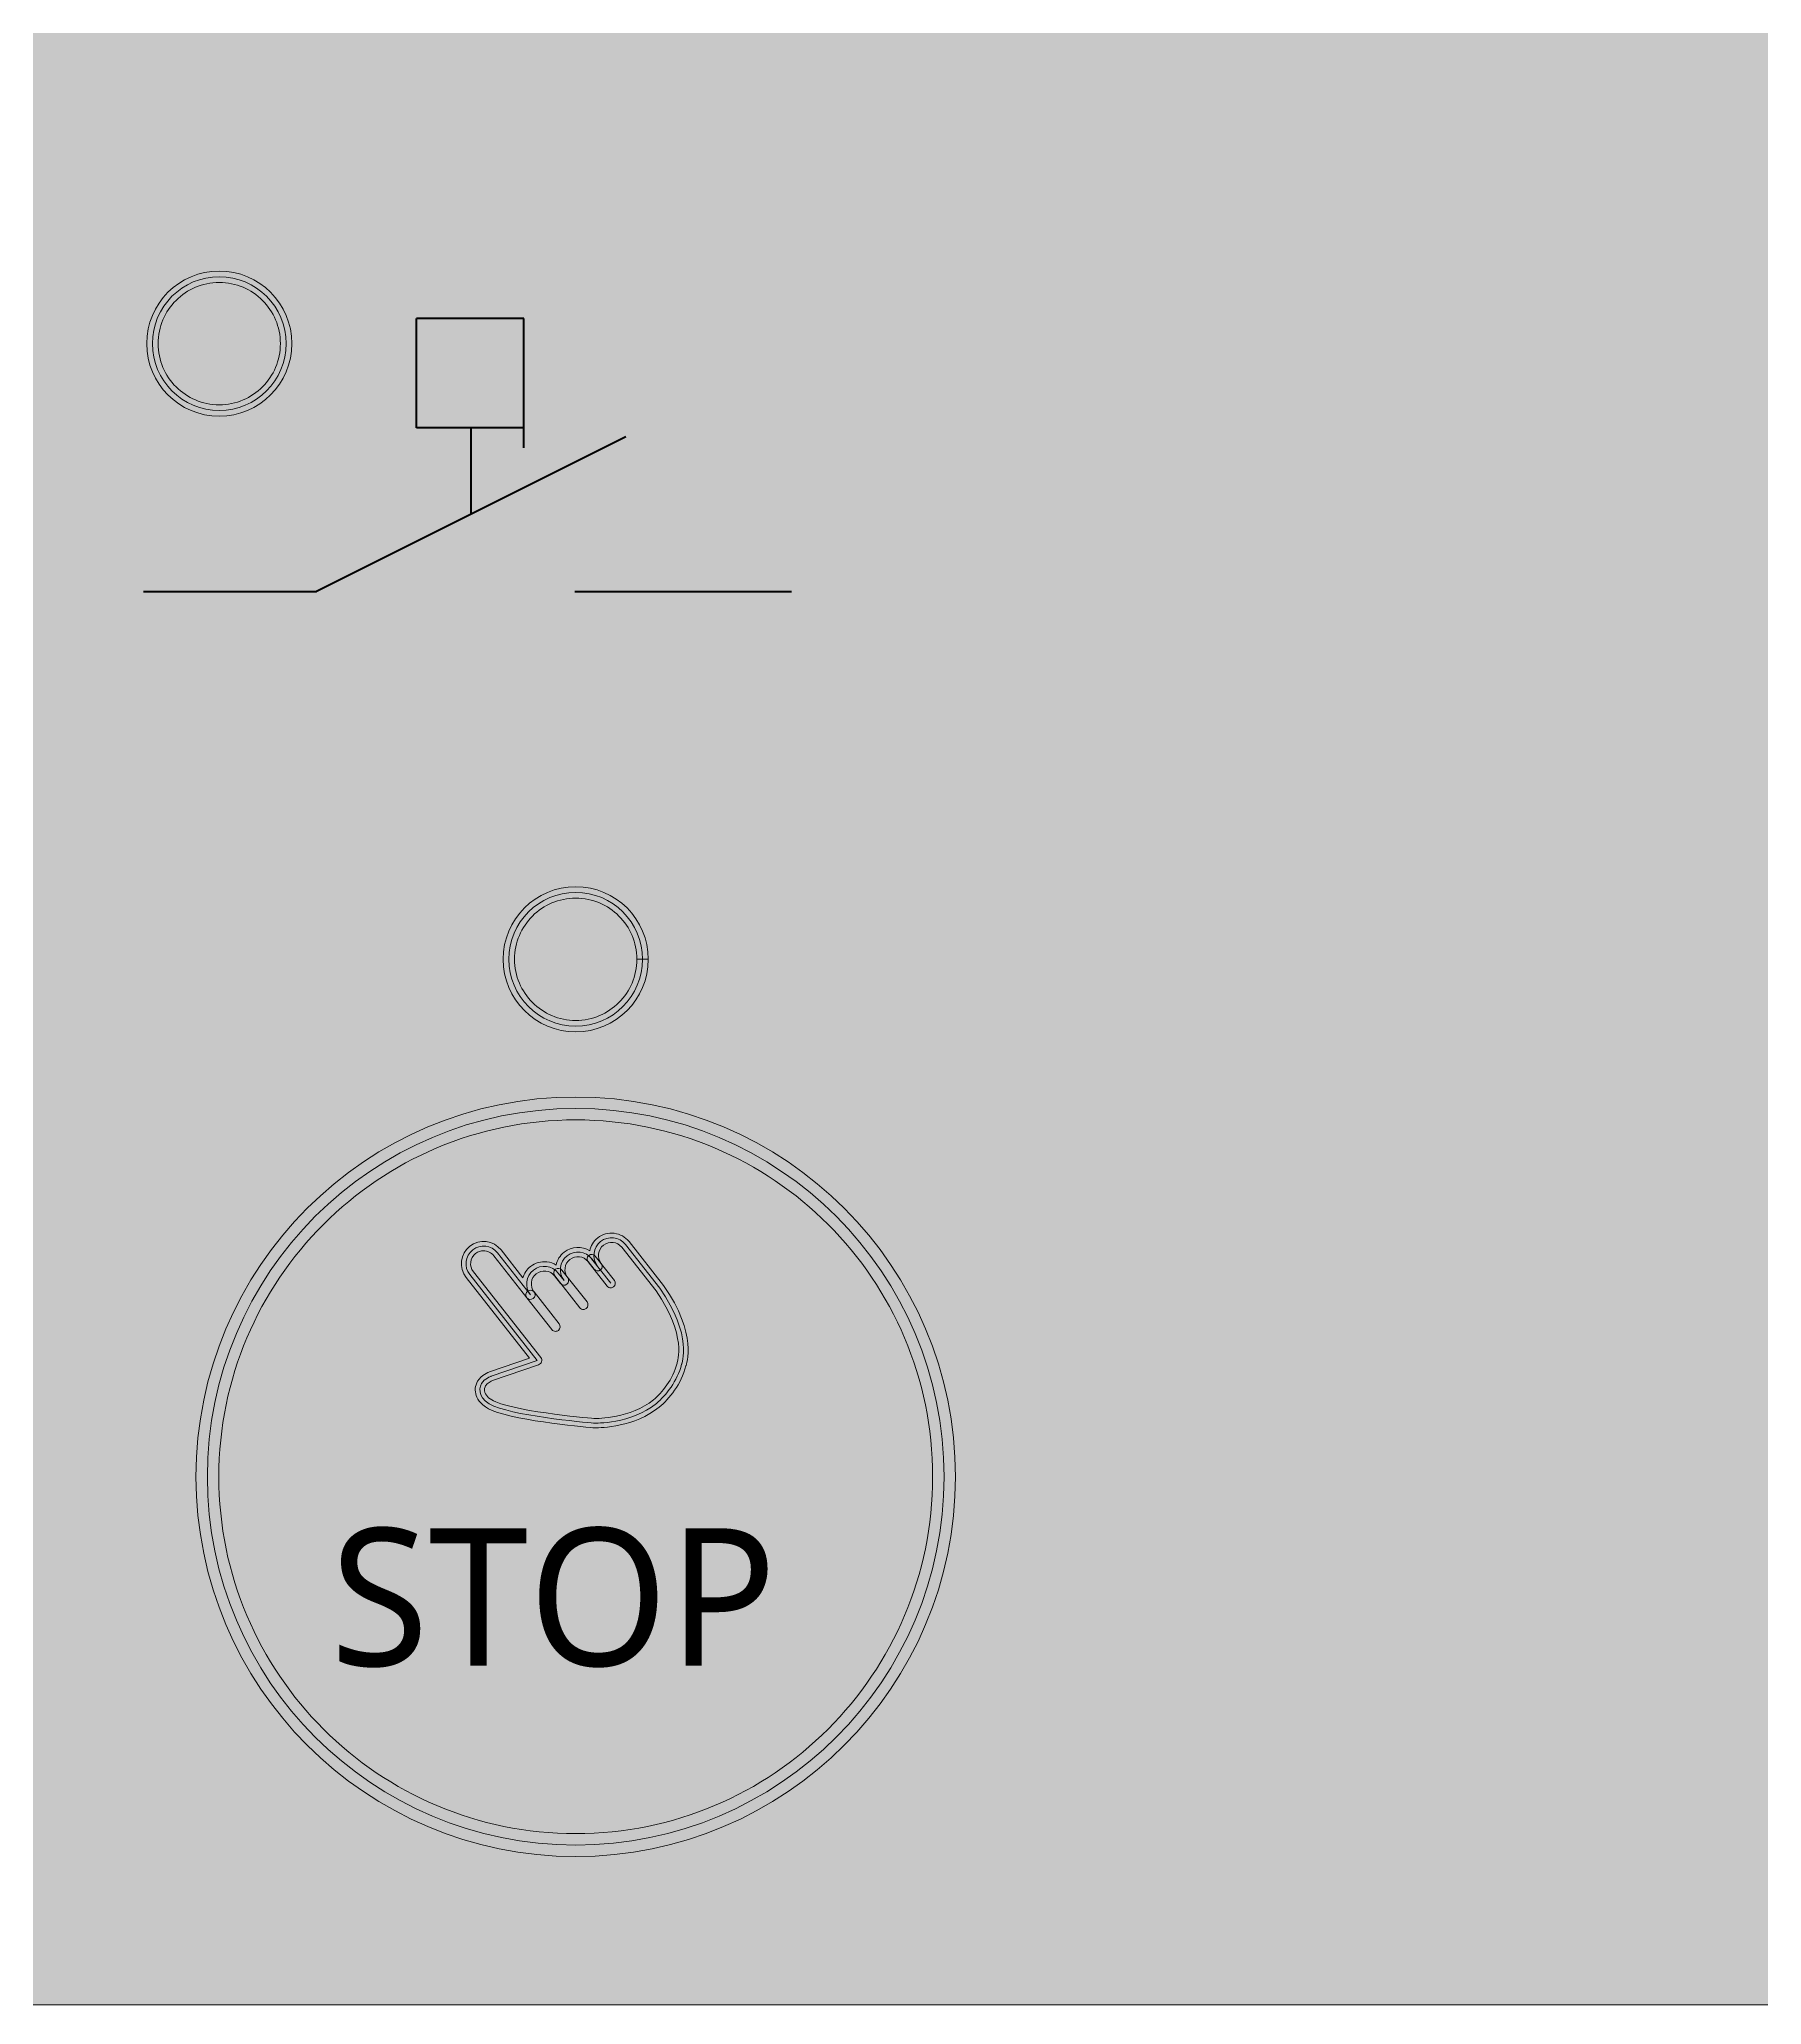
# Model space of a CAD drawing. Header units: millimetres. Extents: x -27 to 294, y 105 to 354.
# Drawn here: x 80.3 to 133.4, y 150.9 to 211.6 of the extents above; entities that cross this region are included whole.
import ezdxf

# ---------------------------------------------------------------- set-up
doc = ezdxf.new("R2010")
doc.units = ezdxf.units.MM
doc.header["$MEASUREMENT"] = 0
doc.layers.add('CEA-SMART REV3', color=7, linetype='Continuous', lineweight=0)

# ---------------------------------------------------------------- blocks, each defined once
blk = doc.blocks.new('Block_6')
at = {"layer": 'CEA-SMART REV3', "true_color": 0x1d1d1b, "transparency": 33554687}
h = blk.add_hatch(color=250, dxfattribs=at)
h.dxf.hatch_style = 2
edge = h.paths.add_edge_path()
edge.add_spline(control_points=[(98.902, 183.169), (98.902, 183.169), (98.726, 183.169), (98.726, 183.169), (98.726, 182.647), (98.515, 182.177), (98.173, 181.834), (97.831, 181.493), (97.361, 181.281), (96.839, 181.281), (96.317, 181.281), (95.847, 181.493), (95.505, 181.834), (95.163, 182.177), (94.952, 182.647), (94.952, 183.169), (94.952, 183.69), (95.163, 184.161), (95.505, 184.503), (95.847, 184.845), (96.317, 185.055), (96.839, 185.055), (97.361, 185.055), (97.831, 184.845), (98.173, 184.503), (98.515, 184.161), (98.726, 183.69), (98.726, 183.169), (98.726, 183.169), (98.902, 183.169), (98.902, 183.169), (98.902, 183.169), (99.079, 183.169), (99.079, 183.169), (99.079, 184.405), (98.076, 185.408), (96.839, 185.408), (95.602, 185.408), (94.6, 184.405), (94.6, 183.169), (94.6, 181.932), (95.602, 180.929), (96.839, 180.929), (98.076, 180.929), (99.079, 181.932), (99.079, 183.169), (99.079, 183.169), (98.902, 183.169), (98.902, 183.169), (98.902, 183.169), (98.902, 183.169), (98.902, 183.169)], knot_values=[0, 0, 0, 0, 1, 1, 1, 2, 2, 2, 3, 3, 3, 4, 4, 4, 5, 5, 5, 6, 6, 6, 7, 7, 7, 8, 8, 8, 9, 9, 9, 10, 10, 10, 11, 11, 11, 12, 12, 12, 13, 13, 13, 14, 14, 14, 15, 15, 15, 16, 16, 16, 17, 17, 17, 17], degree=3, periodic=0)
at = {"layer": 'CEA-SMART REV3', "true_color": 0x3abff0, "transparency": 33554687}
h = blk.add_hatch(color=133, dxfattribs=at)
h.dxf.hatch_style = 2
edge = h.paths.add_edge_path()
edge.add_spline(control_points=[(98.902, 183.169), (98.902, 182.029), (97.979, 181.105), (96.839, 181.105), (95.7, 181.105), (94.776, 182.029), (94.776, 183.169), (94.776, 184.308), (95.7, 185.232), (96.839, 185.232), (97.979, 185.232), (98.902, 184.308), (98.902, 183.169), (98.902, 183.169), (98.902, 183.169), (98.902, 183.169)], knot_values=[0, 0, 0, 0, 1, 1, 1, 2, 2, 2, 3, 3, 3, 4, 4, 4, 5, 5, 5, 5], degree=3, periodic=0)
at = {"layer": 'CEA-SMART REV3'}
for points, knots in [([(98.902, 183.169), (98.902, 183.169), (98.726, 183.169), (98.726, 183.169), (98.726, 182.647), (98.515, 182.177), (98.173, 181.834), (97.831, 181.493), (97.361, 181.281), (96.839, 181.281), (96.317, 181.281), (95.847, 181.493), (95.505, 181.834), (95.163, 182.177), (94.952, 182.647), (94.952, 183.169), (94.952, 183.69), (95.163, 184.161), (95.505, 184.503), (95.847, 184.845), (96.317, 185.055), (96.839, 185.055), (97.361, 185.055), (97.831, 184.845), (98.173, 184.503), (98.515, 184.161), (98.726, 183.69), (98.726, 183.169), (98.726, 183.169), (98.902, 183.169), (98.902, 183.169), (98.902, 183.169), (99.079, 183.169), (99.079, 183.169), (99.079, 184.405), (98.076, 185.408), (96.839, 185.408), (95.602, 185.408), (94.6, 184.405), (94.6, 183.169), (94.6, 181.932), (95.602, 180.929), (96.839, 180.929), (98.076, 180.929), (99.079, 181.932), (99.079, 183.169), (99.079, 183.169), (98.902, 183.169), (98.902, 183.169), (98.902, 183.169), (98.902, 183.169), (98.902, 183.169)], [0, 0, 0, 0, 1, 1, 1, 2, 2, 2, 3, 3, 3, 4, 4, 4, 5, 5, 5, 6, 6, 6, 7, 7, 7, 8, 8, 8, 9, 9, 9, 10, 10, 10, 11, 11, 11, 12, 12, 12, 13, 13, 13, 14, 14, 14, 15, 15, 15, 16, 16, 16, 17, 17, 17, 17]), ([(98.902, 183.169), (98.902, 182.029), (97.979, 181.105), (96.839, 181.105), (95.7, 181.105), (94.776, 182.029), (94.776, 183.169), (94.776, 184.308), (95.7, 185.232), (96.839, 185.232), (97.979, 185.232), (98.902, 184.308), (98.902, 183.169), (98.902, 183.169), (98.902, 183.169), (98.902, 183.169)], [0, 0, 0, 0, 1, 1, 1, 2, 2, 2, 3, 3, 3, 4, 4, 4, 5, 5, 5, 5])]:
    blk.add_open_spline(points, degree=3, knots=knots, dxfattribs=at)
blk = doc.blocks.new('Block_11')
at = {"layer": 'CEA-SMART REV3', "true_color": 0x1d1d1b, "transparency": 33554687}
h = blk.add_hatch(color=250, dxfattribs=at)
h.dxf.hatch_style = 2
edge = h.paths.add_edge_path()
edge.add_spline(control_points=[(87.726, 202.168), (87.726, 202.689), (87.515, 203.16), (87.173, 203.502), (86.831, 203.843), (86.36, 204.055), (85.839, 204.055), (85.317, 204.055), (84.847, 203.843), (84.505, 203.502), (84.163, 203.16), (83.952, 202.689), (83.952, 202.168), (83.952, 201.646), (84.163, 201.175), (84.505, 200.833), (84.847, 200.491), (85.317, 200.28), (85.839, 200.28), (86.36, 200.28), (86.831, 200.491), (87.173, 200.833), (87.515, 201.175), (87.726, 201.646), (87.726, 202.168), (87.726, 202.168), (87.726, 202.168), (87.726, 202.168)], knot_values=[0, 0, 0, 0, 1, 1, 1, 2, 2, 2, 3, 3, 3, 4, 4, 4, 5, 5, 5, 6, 6, 6, 7, 7, 7, 8, 8, 8, 9, 9, 9, 9], degree=3, periodic=0)
edge = h.paths.add_edge_path()
edge.add_spline(control_points=[(88.079, 202.168), (88.079, 200.93), (87.076, 199.928), (85.839, 199.928), (84.602, 199.928), (83.6, 200.93), (83.6, 202.168), (83.6, 203.404), (84.602, 204.407), (85.839, 204.407), (87.076, 204.407), (88.079, 203.404), (88.079, 202.168), (88.079, 202.168), (88.079, 202.168), (88.079, 202.168)], knot_values=[0, 0, 0, 0, 1, 1, 1, 2, 2, 2, 3, 3, 3, 4, 4, 4, 5, 5, 5, 5], degree=3, periodic=0)
at = {"layer": 'CEA-SMART REV3', "true_color": 0x3abff0, "transparency": 33554687}
h = blk.add_hatch(color=133, dxfattribs=at)
h.dxf.hatch_style = 2
edge = h.paths.add_edge_path()
edge.add_spline(control_points=[(87.902, 202.168), (87.902, 201.028), (86.979, 200.104), (85.839, 200.104), (84.7, 200.104), (83.776, 201.028), (83.776, 202.168), (83.776, 203.307), (84.7, 204.231), (85.839, 204.231), (86.979, 204.231), (87.902, 203.307), (87.902, 202.168), (87.902, 202.168), (87.902, 202.168), (87.902, 202.168)], knot_values=[0, 0, 0, 0, 1, 1, 1, 2, 2, 2, 3, 3, 3, 4, 4, 4, 5, 5, 5, 5], degree=3, periodic=0)
at = {"layer": 'CEA-SMART REV3'}
for points, knots in [([(88.079, 202.168), (88.079, 200.93), (87.076, 199.928), (85.839, 199.928), (84.602, 199.928), (83.6, 200.93), (83.6, 202.168), (83.6, 203.404), (84.602, 204.407), (85.839, 204.407), (87.076, 204.407), (88.079, 203.404), (88.079, 202.168), (88.079, 202.168), (88.079, 202.168), (88.079, 202.168)], [0, 0, 0, 0, 1, 1, 1, 2, 2, 2, 3, 3, 3, 4, 4, 4, 5, 5, 5, 5]), ([(87.902, 202.168), (87.902, 201.028), (86.979, 200.104), (85.839, 200.104), (84.7, 200.104), (83.776, 201.028), (83.776, 202.168), (83.776, 203.307), (84.7, 204.231), (85.839, 204.231), (86.979, 204.231), (87.902, 203.307), (87.902, 202.168), (87.902, 202.168), (87.902, 202.168), (87.902, 202.168)], [0, 0, 0, 0, 1, 1, 1, 2, 2, 2, 3, 3, 3, 4, 4, 4, 5, 5, 5, 5]), ([(87.726, 202.168), (87.726, 202.689), (87.515, 203.16), (87.173, 203.502), (86.831, 203.843), (86.36, 204.055), (85.839, 204.055), (85.317, 204.055), (84.847, 203.843), (84.505, 203.502), (84.163, 203.16), (83.952, 202.689), (83.952, 202.168), (83.952, 201.646), (84.163, 201.175), (84.505, 200.833), (84.847, 200.491), (85.317, 200.28), (85.839, 200.28), (86.36, 200.28), (86.831, 200.491), (87.173, 200.833), (87.515, 201.175), (87.726, 201.646), (87.726, 202.168), (87.726, 202.168), (87.726, 202.168), (87.726, 202.168)], [0, 0, 0, 0, 1, 1, 1, 2, 2, 2, 3, 3, 3, 4, 4, 4, 5, 5, 5, 6, 6, 6, 7, 7, 7, 8, 8, 8, 9, 9, 9, 9])]:
    blk.add_open_spline(points, degree=3, knots=knots, dxfattribs=at)
blk = doc.blocks.new('Block_13')
at = {"layer": 'CEA-SMART REV3', "true_color": 0xeb5d0b, "transparency": 33554687}
h = blk.add_hatch(color=32, dxfattribs=at)
h.dxf.hatch_style = 2
edge = h.paths.add_edge_path()
edge.add_spline(control_points=[(96.839, 178.212), (93.797, 178.212), (91.046, 176.98), (89.052, 174.986), (87.059, 172.992), (85.827, 170.241), (85.826, 167.199), (85.827, 164.157), (87.059, 161.406), (89.052, 159.412), (91.046, 157.418), (93.797, 156.186), (96.839, 156.186), (99.881, 156.186), (102.632, 157.418), (104.626, 159.412), (106.62, 161.406), (107.852, 164.157), (107.852, 167.199), (107.852, 170.241), (106.62, 172.992), (104.626, 174.986), (102.632, 176.98), (99.881, 178.212), (96.839, 178.212), (96.839, 178.212), (96.839, 178.212), (96.839, 178.212)], knot_values=[0, 0, 0, 0, 1, 1, 1, 2, 2, 2, 3, 3, 3, 4, 4, 4, 5, 5, 5, 6, 6, 6, 7, 7, 7, 8, 8, 8, 9, 9, 9, 9], degree=3, periodic=0)
edge = h.paths.add_edge_path()
edge.add_spline(control_points=[(96.839, 178.918), (103.311, 178.917), (108.557, 173.671), (108.558, 167.199), (108.557, 160.727), (103.311, 155.481), (96.839, 155.48), (90.367, 155.481), (85.121, 160.727), (85.121, 167.199), (85.121, 173.671), (90.367, 178.917), (96.839, 178.918), (96.839, 178.918), (96.839, 178.918), (96.839, 178.918)], knot_values=[0, 0, 0, 0, 1, 1, 1, 2, 2, 2, 3, 3, 3, 4, 4, 4, 5, 5, 5, 5], degree=3, periodic=0)
at = {"layer": 'CEA-SMART REV3', "true_color": 0x1d252c, "transparency": 33554687}
h = blk.add_hatch(color=250, dxfattribs=at)
h.dxf.hatch_style = 2
edge = h.paths.add_edge_path()
edge.add_spline(control_points=[(96.839, 178.565), (103.116, 178.565), (108.205, 173.476), (108.205, 167.199), (108.205, 160.922), (103.116, 155.833), (96.839, 155.833), (90.562, 155.833), (85.473, 160.922), (85.473, 167.199), (85.473, 173.476), (90.562, 178.565), (96.839, 178.565), (96.839, 178.565), (96.839, 178.565), (96.839, 178.565)], knot_values=[0, 0, 0, 0, 1, 1, 1, 2, 2, 2, 3, 3, 3, 4, 4, 4, 5, 5, 5, 5], degree=3, periodic=0)
at = {"layer": 'CEA-SMART REV3', "color": 32, "lineweight": 18, "true_color": 0xeb5d0b}
for points, knots in [([(96.839, 178.918), (103.311, 178.917), (108.557, 173.671), (108.558, 167.199), (108.557, 160.727), (103.311, 155.481), (96.839, 155.48), (90.367, 155.481), (85.121, 160.727), (85.121, 167.199), (85.121, 173.671), (90.367, 178.917), (96.839, 178.918), (96.839, 178.918), (96.839, 178.918), (96.839, 178.918)], [0, 0, 0, 0, 1, 1, 1, 2, 2, 2, 3, 3, 3, 4, 4, 4, 5, 5, 5, 5]), ([(96.839, 178.212), (93.797, 178.212), (91.046, 176.98), (89.052, 174.986), (87.059, 172.992), (85.827, 170.241), (85.826, 167.199), (85.827, 164.157), (87.059, 161.406), (89.052, 159.412), (91.046, 157.418), (93.797, 156.186), (96.839, 156.186), (99.881, 156.186), (102.632, 157.418), (104.626, 159.412), (106.62, 161.406), (107.852, 164.157), (107.852, 167.199), (107.852, 170.241), (106.62, 172.992), (104.626, 174.986), (102.632, 176.98), (99.881, 178.212), (96.839, 178.212), (96.839, 178.212), (96.839, 178.212), (96.839, 178.212)], [0, 0, 0, 0, 1, 1, 1, 2, 2, 2, 3, 3, 3, 4, 4, 4, 5, 5, 5, 6, 6, 6, 7, 7, 7, 8, 8, 8, 9, 9, 9, 9])]:
    blk.add_open_spline(points, degree=3, knots=knots, dxfattribs=at)
at = {"layer": 'CEA-SMART REV3', "color": 142, "lineweight": 18, "true_color": 0x0084ca}
blk.add_open_spline([(96.839, 178.565), (103.116, 178.565), (108.205, 173.476), (108.205, 167.199), (108.205, 160.922), (103.116, 155.833), (96.839, 155.833), (90.562, 155.833), (85.473, 160.922), (85.473, 167.199), (85.473, 173.476), (90.562, 178.565), (96.839, 178.565), (96.839, 178.565), (96.839, 178.565), (96.839, 178.565)], degree=3, knots=[0, 0, 0, 0, 1, 1, 1, 2, 2, 2, 3, 3, 3, 4, 4, 4, 5, 5, 5, 5], dxfattribs=at)
blk = doc.blocks.new('Block_18')
at = {"layer": 'CEA-SMART REV3', "color": 9, "lineweight": 53, "true_color": 0xc8c8c8}
for p, q in [((91.925, 199.572), (91.925, 202.943)), ((95.24, 202.942), (91.925, 202.942)), ((95.24, 198.954), (95.24, 202.942)), ((95.24, 199.572), (91.925, 199.572)), ((93.61, 196.931), (93.61, 199.572)), ((98.386, 199.291), (88.835, 194.516)), ((83.498, 194.516), (88.835, 194.516)), ((96.812, 194.516), (103.498, 194.516))]:
    blk.add_line(p, q, dxfattribs=at)
blk = doc.blocks.new('Block_36')
at = {"layer": 'CEA-SMART REV3', "true_color": 0x000000, "transparency": 33554687}
h = blk.add_hatch(color=18, dxfattribs=at)
h.dxf.hatch_style = 2
edge = h.paths.add_edge_path()
edge.add_spline(control_points=[(93.995, 174.173), (93.908, 174.173), (93.821, 174.145), (93.748, 174.088), (93.664, 174.022), (93.611, 173.927), (93.598, 173.82), (93.585, 173.713), (93.615, 173.608), (93.68, 173.524), (93.68, 173.524), (95.76, 170.879), (95.76, 170.879), (95.789, 170.842), (95.798, 170.794), (95.785, 170.75), (95.772, 170.706), (95.738, 170.67), (95.695, 170.655), (95.695, 170.655), (94.273, 170.165), (94.273, 170.165), (94.232, 170.15), (94.108, 170.09), (94.059, 170.005), (94.038, 169.967), (94.006, 169.89), (94.038, 169.796), (94.076, 169.684), (94.192, 169.585), (94.371, 169.51), (95.141, 169.189), (97.406, 168.996), (97.428, 168.994), (97.429, 168.994), (97.43, 168.994), (97.432, 168.994), (97.501, 168.994), (98.537, 169), (99.239, 169.572), (99.506, 169.79), (99.837, 170.202), (99.968, 170.706), (99.977, 170.731), (100.279, 171.572), (99.318, 172.932), (99.318, 172.932), (98.259, 174.279), (98.259, 174.279), (98.123, 174.453), (97.869, 174.483), (97.696, 174.346), (97.522, 174.209), (97.492, 173.957), (97.628, 173.784), (97.628, 173.784), (97.628, 173.783), (97.628, 173.783), (97.677, 173.721), (97.666, 173.631), (97.605, 173.582), (97.543, 173.534), (97.453, 173.544), (97.404, 173.606), (97.404, 173.606), (97.404, 173.606), (97.404, 173.606), (97.404, 173.606), (97.222, 173.838), (97.222, 173.838), (97.085, 174.011), (96.832, 174.043), (96.659, 173.905), (96.575, 173.84), (96.522, 173.744), (96.509, 173.638), (96.496, 173.531), (96.525, 173.426), (96.592, 173.342), (96.64, 173.28), (96.629, 173.19), (96.568, 173.142), (96.506, 173.093), (96.416, 173.104), (96.367, 173.165), (96.367, 173.165), (96.185, 173.397), (96.185, 173.397), (96.119, 173.481), (96.024, 173.534), (95.917, 173.546), (95.813, 173.56), (95.706, 173.53), (95.622, 173.464), (95.448, 173.328), (95.417, 173.075), (95.554, 172.9), (95.603, 172.839), (95.592, 172.749), (95.53, 172.7), (95.468, 172.652), (95.378, 172.662), (95.33, 172.724), (95.33, 172.724), (95.33, 172.725), (95.33, 172.725), (95.33, 172.725), (95.33, 172.725), (95.33, 172.725), (95.33, 172.725), (94.311, 174.021), (94.311, 174.021), (94.232, 174.121), (94.114, 174.173), (93.995, 174.173)], knot_values=[0, 0, 0, 0, 1, 1, 1, 2, 2, 2, 3, 3, 3, 4, 4, 4, 5, 5, 5, 6, 6, 6, 7, 7, 7, 8, 8, 8, 9, 9, 9, 10, 10, 10, 11, 11, 11, 12, 12, 12, 13, 13, 13, 14, 14, 14, 15, 15, 15, 16, 16, 16, 17, 17, 17, 18, 18, 18, 19, 19, 19, 20, 20, 20, 21, 21, 21, 22, 22, 22, 23, 23, 23, 24, 24, 24, 25, 25, 25, 26, 26, 26, 27, 27, 27, 28, 28, 28, 29, 29, 29, 30, 30, 30, 31, 31, 31, 32, 32, 32, 33, 33, 33, 34, 34, 34, 35, 35, 35, 36, 36, 36, 37, 37, 37, 38, 38, 38, 38], degree=3, periodic=0)
edge = h.paths.add_edge_path()
edge.add_spline(control_points=[(97.437, 168.709), (97.425, 168.709), (97.417, 168.709), (97.414, 168.709), (97.31, 168.717), (95.072, 168.908), (94.262, 169.246), (93.936, 169.383), (93.813, 169.57), (93.768, 169.704), (93.717, 169.852), (93.733, 170.009), (93.811, 170.146), (93.92, 170.338), (94.153, 170.425), (94.179, 170.434), (94.179, 170.434), (95.412, 170.86), (95.412, 170.86), (95.412, 170.86), (93.456, 173.348), (93.456, 173.348), (93.222, 173.646), (93.273, 174.078), (93.571, 174.313), (93.869, 174.547), (94.301, 174.495), (94.535, 174.197), (94.535, 174.197), (95.21, 173.339), (95.21, 173.339), (95.249, 173.477), (95.331, 173.598), (95.446, 173.689), (95.589, 173.802), (95.768, 173.852), (95.951, 173.83), (96.054, 173.818), (96.15, 173.783), (96.235, 173.73), (96.268, 173.889), (96.354, 174.029), (96.482, 174.13), (96.717, 174.314), (97.034, 174.321), (97.272, 174.172), (97.304, 174.324), (97.387, 174.467), (97.519, 174.571), (97.663, 174.683), (97.842, 174.735), (98.025, 174.712), (98.208, 174.69), (98.37, 174.599), (98.484, 174.455), (98.484, 174.455), (99.545, 173.105), (99.545, 173.105), (99.546, 173.103), (99.548, 173.101), (99.549, 173.1), (100.611, 171.6), (100.255, 170.657), (100.239, 170.618), (100.097, 170.063), (99.721, 169.597), (99.419, 169.351), (98.665, 168.736), (97.614, 168.709), (97.437, 168.709)], knot_values=[0, 0, 0, 0, 1, 1, 1, 2, 2, 2, 3, 3, 3, 4, 4, 4, 5, 5, 5, 6, 6, 6, 7, 7, 7, 8, 8, 8, 9, 9, 9, 10, 10, 10, 11, 11, 11, 12, 12, 12, 13, 13, 13, 14, 14, 14, 15, 15, 15, 16, 16, 16, 17, 17, 17, 18, 18, 18, 19, 19, 19, 20, 20, 20, 21, 21, 21, 22, 22, 22, 23, 23, 23, 23], degree=3, periodic=0)
at = {"layer": 'CEA-SMART REV3', "true_color": 0xc8c8c8, "transparency": 33554687}
h = blk.add_hatch(color=9, dxfattribs=at)
h.dxf.hatch_style = 2
edge = h.paths.add_edge_path()
edge.add_spline(control_points=[(99.433, 173.017), (99.433, 173.017), (98.371, 174.367), (98.371, 174.367), (98.187, 174.602), (97.843, 174.643), (97.608, 174.458), (97.372, 174.274), (97.331, 173.93), (97.516, 173.695), (97.516, 173.695), (97.334, 173.926), (97.334, 173.926), (97.149, 174.161), (96.806, 174.202), (96.571, 174.017), (96.335, 173.833), (96.294, 173.489), (96.479, 173.254), (96.479, 173.254), (96.297, 173.485), (96.297, 173.485), (96.112, 173.72), (95.769, 173.761), (95.533, 173.576), (95.298, 173.392), (95.257, 173.048), (95.442, 172.813), (95.442, 172.813), (94.423, 174.109), (94.423, 174.109), (94.238, 174.344), (93.895, 174.385), (93.659, 174.2), (93.659, 174.2), (93.659, 174.2), (93.659, 174.2), (93.424, 174.015), (93.383, 173.671), (93.568, 173.436), (93.568, 173.436), (95.648, 170.791), (95.648, 170.791), (95.648, 170.791), (94.227, 170.3), (94.227, 170.3), (94.227, 170.3), (94.021, 170.227), (93.935, 170.076), (93.822, 169.876), (93.862, 169.568), (94.317, 169.378), (95.116, 169.045), (97.417, 168.852), (97.417, 168.852), (97.417, 168.852), (98.552, 168.828), (99.329, 169.461), (99.631, 169.708), (99.972, 170.153), (100.107, 170.671), (100.107, 170.671), (100.462, 171.563), (99.433, 173.017)], knot_values=[0, 0, 0, 0, 1, 1, 1, 2, 2, 2, 3, 3, 3, 4, 4, 4, 5, 5, 5, 6, 6, 6, 7, 7, 7, 8, 8, 8, 9, 9, 9, 10, 10, 10, 11, 11, 11, 12, 12, 12, 13, 13, 13, 14, 14, 14, 15, 15, 15, 16, 16, 16, 17, 17, 17, 18, 18, 18, 19, 19, 19, 20, 20, 20, 21, 21, 21, 21], degree=3, periodic=0)
at = {"layer": 'CEA-SMART REV3'}
for points, knots in [([(97.437, 168.709), (97.425, 168.709), (97.417, 168.709), (97.414, 168.709), (97.31, 168.717), (95.072, 168.908), (94.262, 169.246), (93.936, 169.383), (93.813, 169.57), (93.768, 169.704), (93.717, 169.852), (93.733, 170.009), (93.811, 170.146), (93.92, 170.338), (94.153, 170.425), (94.179, 170.434), (94.179, 170.434), (95.412, 170.86), (95.412, 170.86), (95.412, 170.86), (93.456, 173.348), (93.456, 173.348), (93.222, 173.646), (93.273, 174.078), (93.571, 174.313), (93.869, 174.547), (94.301, 174.495), (94.535, 174.197), (94.535, 174.197), (95.21, 173.339), (95.21, 173.339), (95.249, 173.477), (95.331, 173.598), (95.446, 173.689), (95.589, 173.802), (95.768, 173.852), (95.951, 173.83), (96.054, 173.818), (96.15, 173.783), (96.235, 173.73), (96.268, 173.889), (96.354, 174.029), (96.482, 174.13), (96.717, 174.314), (97.034, 174.321), (97.272, 174.172), (97.304, 174.324), (97.387, 174.467), (97.519, 174.571), (97.663, 174.683), (97.842, 174.735), (98.025, 174.712), (98.208, 174.69), (98.37, 174.599), (98.484, 174.455), (98.484, 174.455), (99.545, 173.105), (99.545, 173.105), (99.546, 173.103), (99.548, 173.101), (99.549, 173.1), (100.611, 171.6), (100.255, 170.657), (100.239, 170.618), (100.097, 170.063), (99.721, 169.597), (99.419, 169.351), (98.665, 168.736), (97.614, 168.709), (97.437, 168.709)], [0, 0, 0, 0, 1, 1, 1, 2, 2, 2, 3, 3, 3, 4, 4, 4, 5, 5, 5, 6, 6, 6, 7, 7, 7, 8, 8, 8, 9, 9, 9, 10, 10, 10, 11, 11, 11, 12, 12, 12, 13, 13, 13, 14, 14, 14, 15, 15, 15, 16, 16, 16, 17, 17, 17, 18, 18, 18, 19, 19, 19, 20, 20, 20, 21, 21, 21, 22, 22, 22, 23, 23, 23, 23]), ([(99.433, 173.017), (99.433, 173.017), (98.371, 174.367), (98.371, 174.367), (98.187, 174.602), (97.843, 174.643), (97.608, 174.458), (97.372, 174.274), (97.331, 173.93), (97.516, 173.695), (97.516, 173.695), (97.334, 173.926), (97.334, 173.926), (97.149, 174.161), (96.806, 174.202), (96.571, 174.017), (96.335, 173.833), (96.294, 173.489), (96.479, 173.254), (96.479, 173.254), (96.297, 173.485), (96.297, 173.485), (96.112, 173.72), (95.769, 173.761), (95.533, 173.576), (95.298, 173.392), (95.257, 173.048), (95.442, 172.813), (95.442, 172.813), (94.423, 174.109), (94.423, 174.109), (94.238, 174.344), (93.895, 174.385), (93.659, 174.2), (93.659, 174.2), (93.659, 174.2), (93.659, 174.2), (93.424, 174.015), (93.383, 173.671), (93.568, 173.436), (93.568, 173.436), (95.648, 170.791), (95.648, 170.791), (95.648, 170.791), (94.227, 170.3), (94.227, 170.3), (94.227, 170.3), (94.021, 170.227), (93.935, 170.076), (93.822, 169.876), (93.862, 169.568), (94.317, 169.378), (95.116, 169.045), (97.417, 168.852), (97.417, 168.852), (97.417, 168.852), (98.552, 168.828), (99.329, 169.461), (99.631, 169.708), (99.972, 170.153), (100.107, 170.671), (100.107, 170.671), (100.462, 171.563), (99.433, 173.017)], [0, 0, 0, 0, 1, 1, 1, 2, 2, 2, 3, 3, 3, 4, 4, 4, 5, 5, 5, 6, 6, 6, 7, 7, 7, 8, 8, 8, 9, 9, 9, 10, 10, 10, 11, 11, 11, 12, 12, 12, 13, 13, 13, 14, 14, 14, 15, 15, 15, 16, 16, 16, 17, 17, 17, 18, 18, 18, 19, 19, 19, 20, 20, 20, 21, 21, 21, 21]), ([(93.995, 174.173), (93.908, 174.173), (93.821, 174.145), (93.748, 174.088), (93.664, 174.022), (93.611, 173.927), (93.598, 173.82), (93.585, 173.713), (93.615, 173.608), (93.68, 173.524), (93.68, 173.524), (95.76, 170.879), (95.76, 170.879), (95.789, 170.842), (95.798, 170.794), (95.785, 170.75), (95.772, 170.706), (95.738, 170.67), (95.695, 170.655), (95.695, 170.655), (94.273, 170.165), (94.273, 170.165), (94.232, 170.15), (94.108, 170.09), (94.059, 170.005), (94.038, 169.967), (94.006, 169.89), (94.038, 169.796), (94.076, 169.684), (94.192, 169.585), (94.371, 169.51), (95.141, 169.189), (97.406, 168.996), (97.428, 168.994), (97.429, 168.994), (97.43, 168.994), (97.432, 168.994), (97.501, 168.994), (98.537, 169), (99.239, 169.572), (99.506, 169.79), (99.837, 170.202), (99.968, 170.706), (99.977, 170.731), (100.279, 171.572), (99.318, 172.932), (99.318, 172.932), (98.259, 174.279), (98.259, 174.279), (98.123, 174.453), (97.869, 174.483), (97.696, 174.346), (97.522, 174.209), (97.492, 173.957), (97.628, 173.784), (97.628, 173.784), (97.628, 173.783), (97.628, 173.783), (97.677, 173.721), (97.666, 173.631), (97.605, 173.582), (97.543, 173.534), (97.453, 173.544), (97.404, 173.606), (97.404, 173.606), (97.404, 173.606), (97.404, 173.606), (97.404, 173.606), (97.222, 173.838), (97.222, 173.838), (97.085, 174.011), (96.832, 174.043), (96.659, 173.905), (96.575, 173.84), (96.522, 173.744), (96.509, 173.638), (96.496, 173.531), (96.525, 173.426), (96.592, 173.342), (96.64, 173.28), (96.629, 173.19), (96.568, 173.142), (96.506, 173.093), (96.416, 173.104), (96.367, 173.165), (96.367, 173.165), (96.185, 173.397), (96.185, 173.397), (96.119, 173.481), (96.024, 173.534), (95.917, 173.546), (95.813, 173.56), (95.706, 173.53), (95.622, 173.464), (95.448, 173.328), (95.417, 173.075), (95.554, 172.9), (95.603, 172.839), (95.592, 172.749), (95.53, 172.7), (95.468, 172.652), (95.378, 172.662), (95.33, 172.724), (95.33, 172.724), (95.33, 172.725), (95.33, 172.725), (95.33, 172.725), (95.33, 172.725), (95.33, 172.725), (95.33, 172.725), (94.311, 174.021), (94.311, 174.021), (94.232, 174.121), (94.114, 174.173), (93.995, 174.173)], [0, 0, 0, 0, 1, 1, 1, 2, 2, 2, 3, 3, 3, 4, 4, 4, 5, 5, 5, 6, 6, 6, 7, 7, 7, 8, 8, 8, 9, 9, 9, 10, 10, 10, 11, 11, 11, 12, 12, 12, 13, 13, 13, 14, 14, 14, 15, 15, 15, 16, 16, 16, 17, 17, 17, 18, 18, 18, 19, 19, 19, 20, 20, 20, 21, 21, 21, 22, 22, 22, 23, 23, 23, 24, 24, 24, 25, 25, 25, 26, 26, 26, 27, 27, 27, 28, 28, 28, 29, 29, 29, 30, 30, 30, 31, 31, 31, 32, 32, 32, 33, 33, 33, 34, 34, 34, 35, 35, 35, 36, 36, 36, 37, 37, 37, 38, 38, 38, 38])]:
    blk.add_open_spline(points, degree=3, knots=knots, dxfattribs=at)
blk = doc.blocks.new('Block_37')
at = {"layer": 'CEA-SMART REV3', "true_color": 0x000000, "transparency": 33554687}
h = blk.add_hatch(color=18, dxfattribs=at)
h.dxf.hatch_style = 2
edge = h.paths.add_edge_path()
edge.add_spline(control_points=[(97.921, 173.029), (97.88, 173.029), (97.84, 173.048), (97.812, 173.082), (97.812, 173.082), (97.22, 173.836), (97.22, 173.836), (97.172, 173.897), (97.183, 173.984), (97.243, 174.031), (97.304, 174.078), (97.391, 174.068), (97.438, 174.008), (97.438, 174.008), (98.031, 173.255), (98.031, 173.255), (98.078, 173.194), (98.068, 173.107), (98.008, 173.059), (97.982, 173.039), (97.951, 173.029), (97.921, 173.029)], knot_values=[0, 0, 0, 0, 1, 1, 1, 2, 2, 2, 3, 3, 3, 4, 4, 4, 5, 5, 5, 6, 6, 6, 7, 7, 7, 7], degree=3, periodic=0)
at = {"layer": 'CEA-SMART REV3'}
blk.add_line((97.329, 173.922), (97.921, 173.169), dxfattribs=at)
blk.add_open_spline([(97.921, 173.029), (97.88, 173.029), (97.84, 173.048), (97.812, 173.082), (97.812, 173.082), (97.22, 173.836), (97.22, 173.836), (97.172, 173.897), (97.183, 173.984), (97.243, 174.031), (97.304, 174.078), (97.391, 174.068), (97.438, 174.008), (97.438, 174.008), (98.031, 173.255), (98.031, 173.255), (98.078, 173.194), (98.068, 173.107), (98.008, 173.059), (97.982, 173.039), (97.951, 173.029), (97.921, 173.029)], degree=3, knots=[0, 0, 0, 0, 1, 1, 1, 2, 2, 2, 3, 3, 3, 4, 4, 4, 5, 5, 5, 6, 6, 6, 7, 7, 7, 7], dxfattribs=at)
blk = doc.blocks.new('Block_35')
at = {"layer": 'CEA-SMART REV3', "true_color": 0x000000, "transparency": 33554687}
h = blk.add_hatch(color=18, dxfattribs=at)
h.dxf.hatch_style = 2
edge = h.paths.add_edge_path()
edge.add_spline(control_points=[(97.076, 172.362), (97.034, 172.362), (96.992, 172.38), (96.964, 172.416), (96.964, 172.416), (96.19, 173.4), (96.19, 173.4), (96.141, 173.463), (96.152, 173.552), (96.214, 173.601), (96.276, 173.649), (96.366, 173.639), (96.414, 173.577), (96.414, 173.577), (97.189, 172.593), (97.189, 172.593), (97.237, 172.531), (97.226, 172.441), (97.165, 172.392), (97.139, 172.372), (97.107, 172.362), (97.076, 172.362)], knot_values=[0, 0, 0, 0, 1, 1, 1, 2, 2, 2, 3, 3, 3, 4, 4, 4, 5, 5, 5, 6, 6, 6, 7, 7, 7, 7], degree=3, periodic=0)
h = blk.add_hatch(color=18, dxfattribs=at)
h.dxf.hatch_style = 2
edge = h.paths.add_edge_path()
edge.add_spline(control_points=[(96.216, 171.685), (96.174, 171.685), (96.132, 171.704), (96.104, 171.74), (96.104, 171.74), (95.33, 172.724), (95.33, 172.724), (95.281, 172.786), (95.292, 172.876), (95.354, 172.925), (95.415, 172.974), (95.505, 172.963), (95.554, 172.901), (95.554, 172.901), (96.328, 171.917), (96.328, 171.917), (96.377, 171.854), (96.366, 171.765), (96.304, 171.716), (96.278, 171.696), (96.247, 171.685), (96.216, 171.685)], knot_values=[0, 0, 0, 0, 1, 1, 1, 2, 2, 2, 3, 3, 3, 4, 4, 4, 5, 5, 5, 6, 6, 6, 7, 7, 7, 7], degree=3, periodic=0)
at = {"layer": 'CEA-SMART REV3'}
for points in [[(97.076, 172.362), (97.034, 172.362), (96.992, 172.38), (96.964, 172.416), (96.964, 172.416), (96.19, 173.4), (96.19, 173.4), (96.141, 173.463), (96.152, 173.552), (96.214, 173.601), (96.276, 173.649), (96.366, 173.639), (96.414, 173.577), (96.414, 173.577), (97.189, 172.593), (97.189, 172.593), (97.237, 172.531), (97.226, 172.441), (97.165, 172.392), (97.139, 172.372), (97.107, 172.362), (97.076, 172.362)], [(96.216, 171.685), (96.174, 171.685), (96.132, 171.704), (96.104, 171.74), (96.104, 171.74), (95.33, 172.724), (95.33, 172.724), (95.281, 172.786), (95.292, 172.876), (95.354, 172.925), (95.415, 172.974), (95.505, 172.963), (95.554, 172.901), (95.554, 172.901), (96.328, 171.917), (96.328, 171.917), (96.377, 171.854), (96.366, 171.765), (96.304, 171.716), (96.278, 171.696), (96.247, 171.685), (96.216, 171.685)]]:
    blk.add_open_spline(points, degree=3, knots=[0, 0, 0, 0, 1, 1, 1, 2, 2, 2, 3, 3, 3, 4, 4, 4, 5, 5, 5, 6, 6, 6, 7, 7, 7, 7], dxfattribs=at)
for name in ['Block_36', 'Block_37']:
    blk.add_blockref(name, (0, 0), dxfattribs=at)
blk = doc.blocks.new('Block_34')
at = {"layer": 'CEA-SMART REV3'}
blk.add_blockref('Block_35', (0, 0), dxfattribs=at)
at = {"layer": 'CEA-SMART REV3', "insert": (89.264, 161.306), "char_height": 0.2, "attachment_point": 7}
blk.add_mtext('\\C9;\\c13158600;\\FRoboto Medium|b0|i0|c1;\\H4.246033;\\W1.000000;STOP', dxfattribs=at)

msp = doc.modelspace()

# ---------------------------------------------------------------- hatches: boundary and pattern name
at = {"layer": 'CEA-SMART REV3', "true_color": 0x1d252c, "transparency": 33554687}
h = msp.add_hatch(color=250, dxfattribs=at)
h.dxf.hatch_style = 2
edge = h.paths.add_edge_path()
edge.add_spline(control_points=[(235.837, 150.907), (235.837, 150.907), (32.837, 150.907), (32.837, 150.907), (30.075, 150.907), (27.837, 153.146), (27.837, 155.907), (27.837, 155.907), (27.837, 297.107), (27.837, 297.107), (27.837, 299.869), (30.075, 302.107), (32.837, 302.107), (32.837, 302.107), (235.837, 302.107), (235.837, 302.107), (238.598, 302.107), (240.837, 299.869), (240.837, 297.107), (240.837, 297.107), (240.837, 155.907), (240.837, 155.907), (240.837, 153.146), (238.598, 150.907), (235.837, 150.907)], knot_values=[0, 0, 0, 0, 1, 1, 1, 2, 2, 2, 3, 3, 3, 4, 4, 4, 5, 5, 5, 6, 6, 6, 7, 7, 7, 8, 8, 8, 8], degree=3, periodic=0)

# ---------------------------------------------------------------- linework, layer by layer
at = {"layer": 'CEA-SMART REV3'}
msp.add_open_spline([(235.837, 150.907), (235.837, 150.907), (32.837, 150.907), (32.837, 150.907), (30.075, 150.907), (27.837, 153.146), (27.837, 155.907), (27.837, 155.907), (27.837, 297.107), (27.837, 297.107), (27.837, 299.869), (30.075, 302.107), (32.837, 302.107), (32.837, 302.107), (235.837, 302.107), (235.837, 302.107), (238.598, 302.107), (240.837, 299.869), (240.837, 297.107), (240.837, 297.107), (240.837, 155.907), (240.837, 155.907), (240.837, 153.146), (238.598, 150.907), (235.837, 150.907)], degree=3, knots=[0, 0, 0, 0, 1, 1, 1, 2, 2, 2, 3, 3, 3, 4, 4, 4, 5, 5, 5, 6, 6, 6, 7, 7, 7, 8, 8, 8, 8], dxfattribs=at)

# ---------------------------------------------------------------- block references
for name in ['Block_11', 'Block_18', 'Block_6', 'Block_13', 'Block_34']:
    msp.add_blockref(name, (0, 0), dxfattribs=at)

doc.saveas('drawing.dxf')
